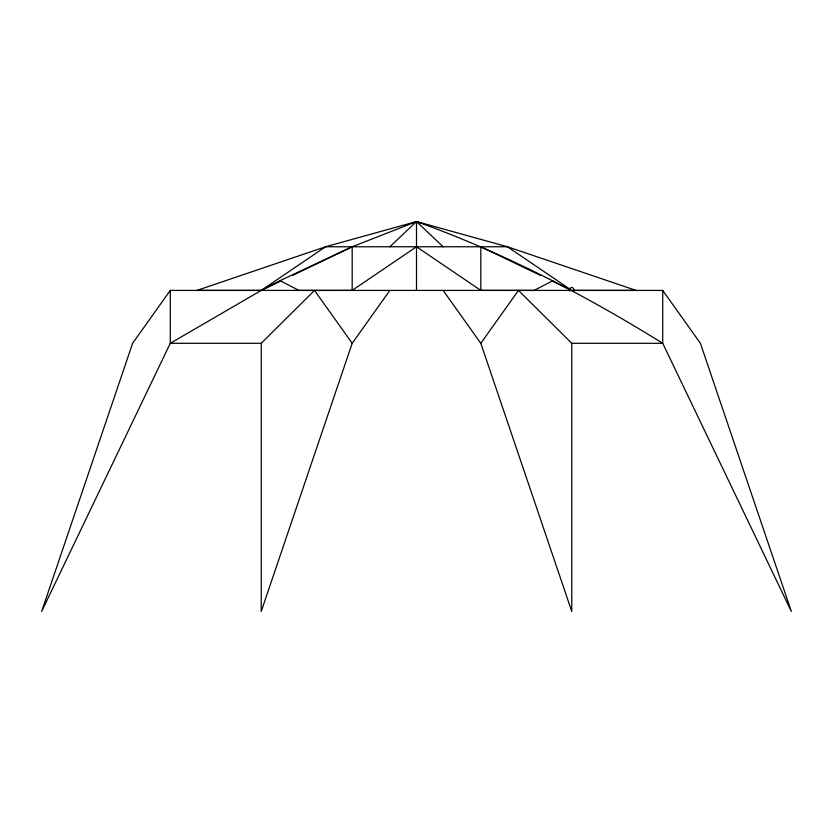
<?xml version="1.0" encoding="UTF-8"?>
<svg xmlns="http://www.w3.org/2000/svg" width="833" height="833" viewBox="0 0 833 833"><rect width="100%" height="100%" fill="white"/><g stroke="black" fill="none" stroke-linecap="round" stroke-linejoin="round"><path stroke-width="1.25" d="M352.182 343.3L261.229 611.443L261.229 343.3L314.51 290.415L352.182 343.3L389.865 290.415M170.276 290.415L132.603 343.3L41.65 611.443L170.276 343.3L170.276 290.415L662.724 290.415L700.397 343.3L791.35 611.443L662.724 343.3L662.724 290.415M571.771 343.3L571.771 611.443L480.818 343.3L518.49 290.415L571.771 343.3L662.724 343.3C584.828 294.799 502.965 252.597 416.5 221.557L325.547 246.766L196.921 290.415L261.229 290.394L281.054 280.898M389.865 246.766L416.5 221.557L507.453 246.766L636.079 290.415L573.062 290.394M261.229 343.3L170.276 343.3L261.229 290.415L325.547 246.766L507.453 246.766L570.699 289.665M261.229 290.415L280.065 280.659L298.901 290.415L352.182 290.394L416.5 246.766L480.818 290.394L534.099 290.415L552.935 280.659M292.716 275.306L352.182 246.766L416.5 221.557L443.135 246.766M280.065 280.659L352.182 246.766L352.182 290.415M540.284 275.306L480.818 246.766L480.818 290.415M551.946 280.898L570.605 289.853M443.135 290.415L480.818 343.3M416.5 221.557L416.5 290.415M569.71 291.05A2.988 2.114 -90 0 1 571.771 287.427A2.988 2.114 -90 0 1 573.833 291.05"/></g></svg>
